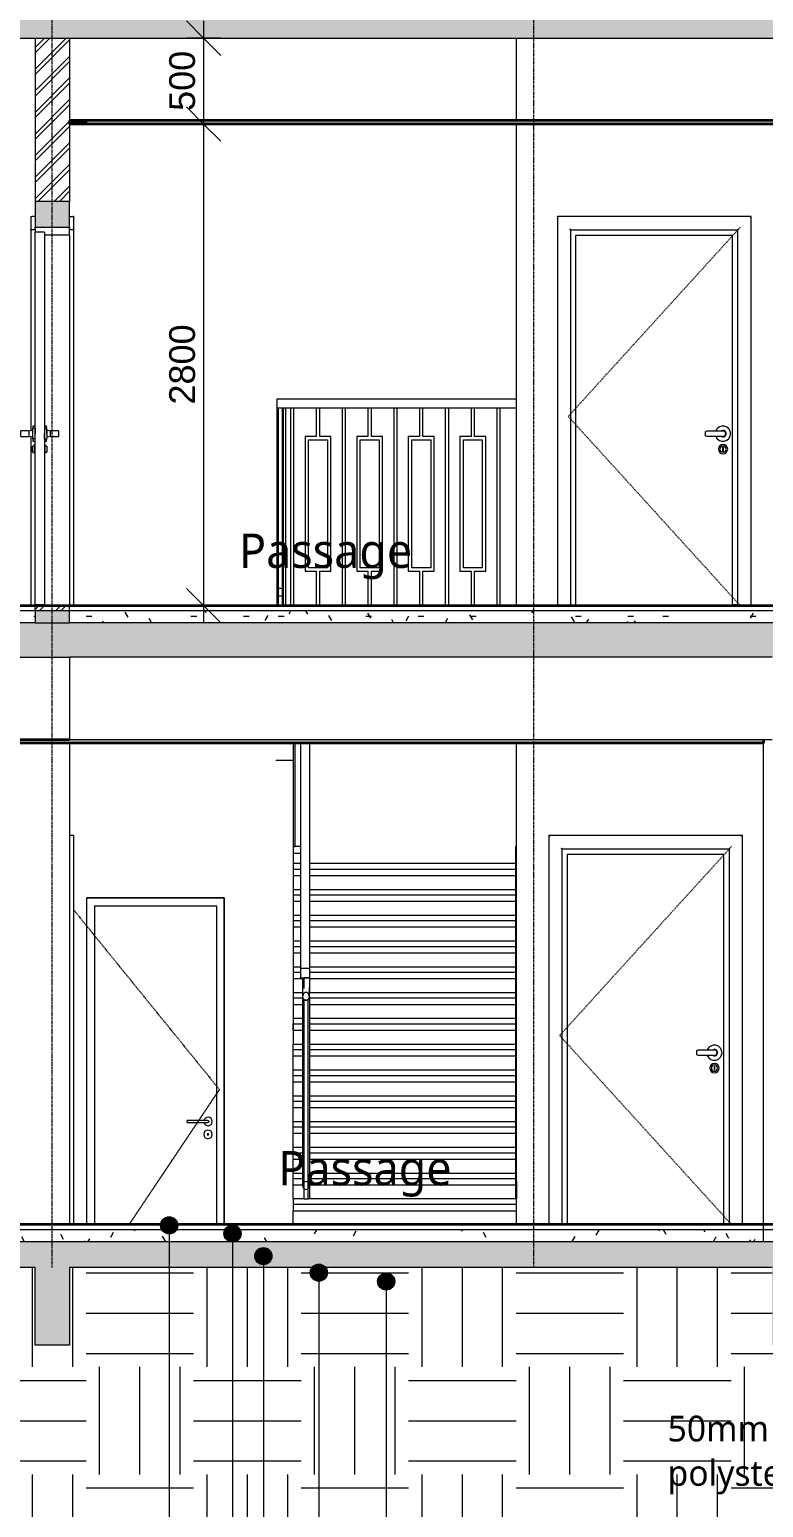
# Model space of a CAD drawing. Header units: millimetres. Extents: x -25665 to 25841, y -6376 to 15610.
# Drawn here: x -2395 to 1872, y -1195 to 7400 of the extents above; entities that cross this region are included whole.
import ezdxf

# ---------------------------------------------------------------- set-up
doc = ezdxf.new("R2010")
doc.units = ezdxf.units.MM
doc.linetypes.add('Dash', pattern=[6, 3, -3])
doc.linetypes.add('Grid Line', pattern=[22.225, 12.7, -3.175, 3.175, -3.175])
for name, color, linetype, lineweight in [('A-ANNO-DIMS', 211, 'Continuous', 9), ('A-ANNO-DIMS-100', 211, 'Continuous', 9), ('A-AREA-IDEN', 2, 'Continuous', 9), ('A-CLNG', 13, 'Continuous', 9), ('A-CLNG-PATT', 13, 'Continuous', 35), ('A-DETL-GENF', 92, 'Continuous', 9), ('A-DETL-THIN', 151, 'Continuous', 9), ('A-DOOR', 31, 'Continuous', 9), ('A-FLOR', 192, 'Continuous', 9), ('A-FLOR-HRAL', 11, 'Continuous', 9), ('A-FLOR-MCUT', 51, 'Continuous', 9), ('A-FLOR-PATT', 8, 'Continuous', 35), ('A-GENM', 13, 'Continuous', 9), ('A-WALL', 113, 'Continuous', 9), ('A-WALL-PATT', 111, 'Continuous', 18), ('G-ANNO-TEXT', 231, 'Continuous', 9), ('S-GRID', 1, 'Continuous', 9), ('S-STRS', 31, 'Continuous', 9)]:
    doc.layers.add(name, color=color, linetype=linetype, lineweight=lineweight)
doc.styles.add('Arial_4', font='arial.ttf', dxfattribs={"height": 150})
doc.styles.add('Lucida Sans Unicode', font='l_10646.ttf', dxfattribs={"height": 200})
doc.styles.add('Lucida Sans Unicode_1', font='l_10646.ttf', dxfattribs={"height": 150})
doc.dimstyles.new('100', dxfattribs={"dimscale": 304.8, "dimtxt": 153.03891, "dimasz": 0.656168, "dimexe": 0.328084, "dimexo": 0.0625, "dimgap": 0.016404, "dimtad": 1, "dimdec": 0, "dimzin": 0, "dimdsep": 46, "dimtxsty": 'Arial_4', "dimblk1": 'OBLIQUE', "dimblk2": 'OBLIQUE', "dimsah": 1, "dimcen": 0.09, "dimdle": 0.328084, "dimazin": 0, "dimtfac": 1, "dimtdec": 4, "dimtix": 1, "dimtmove": 0, "dimatfit": 3, "dimfxl": 0.328084, "dimfxlon": 1, "dimtvp": 1, "dimtolj": 1, "dimtzin": 0, "dimarcsym": 2})
pattern_1 = [(0, (-2066.66, 4700), (406.4, 101.6), [33.528, -271.272, 33.528, -271.272, -1625.6]), (0, (-2066.66, 4700), (406.4, 101.6), [-609.6, 33.528, -576.072, 33.528, -271.272, -711.2]), (0, (-2066.66, 4700), (406.4, 101.6), [-1524, 33.528, -169.672, 33.528, -474.472]), (120, (-1914.26, 4750.8), (-291.1882, 301.1527), [33.528, -271.272, 33.528, -271.272, -1625.6]), (120, (-1914.26, 4750.8), (-291.1882, 301.1527), [-609.6, 33.528, -576.072, 33.528, -271.272, -711.2]), (120, (-1914.26, 4750.8), (-291.1882, 301.1527), [-1524, 33.528, -169.672, 33.528, -474.472]), (240, (-1863.46, 4954), (-115.2118, -402.7527), [33.528, -271.272, 33.528, -271.272, -1625.6]), (240, (-1863.46, 4954), (-115.2118, -402.7527), [-609.6, 33.528, -576.072, 33.528, -271.272, -711.2]), (240, (-1863.46, 4954), (-115.2118, -402.7527), [-1524, 33.528, -169.672, 33.528, -474.472])]

# ---------------------------------------------------------------- blocks, each defined once
blk = doc.blocks.new('BEL-TD2-BED ROOM - TD3-1678524-Section - D')
at = {"layer": 'A-DOOR'}
for p, q in [((624.2, 2713), (624.2, 450)), ((1750.2, 2713), (624.2, 2713)), ((1750.2, 450), (1750.2, 2713)), ((702.2, 450), (702.2, 2635)), ((702.2, 2635), (1672.2, 2635)), ((732.2, 455), (732.2, 2605)), ((732.2, 2605), (1642.2, 2605)), ((1642.2, 455), (1642.2, 2605)), ((1672.2, 2635), (1672.2, 450)), ((1492.1, 1463.7), (1484.9, 1462)), ((1484.9, 1438), (1484.9, 1462)), ((1501.2, 1465.9), (1587.2, 1465.9)), ((1484.9, 1438), (1492.1, 1436.3)), ((1587.2, 1434.1), (1501.2, 1434.1)), ((1586.7, 1348), (1586.7, 1372)), ((1586.7, 1372), (1587.7, 1372)), ((1587.7, 1348), (1586.7, 1348)), ((1587.7, 1372), (1587.7, 1348)), ((702, 455), (732.2, 455)), ((732.2, 455), (1642.2, 455)), ((1672.3, 455), (1642.2, 455))]:
    blk.add_line(p, q, dxfattribs=at)
at = {"layer": 'A-DOOR', "linetype": 'Dash'}
for p, q in [((1687.2, 2650), (687.2, 1550)), ((687.2, 1550), (1687.2, 450))]:
    blk.add_line(p, q, dxfattribs=at)
at = {"layer": 'A-DOOR', "flags": 128}
for points in [[(1501.2, 1465.9), (1498.8, 1465.3), (1496.6, 1464.8), (1494.7, 1464.3), (1493.1, 1464), (1492.1, 1463.7)], [(1492.1, 1436.3), (1493.1, 1436), (1494.7, 1435.7), (1496.6, 1435.2), (1498.8, 1434.7), (1501.2, 1434.1)]]:
    blk.add_lwpolyline(points, dxfattribs=at)
at = {"layer": 'A-DOOR'}
for centre, radius, start, end in [((1587.2, 1450), 44.4, 0, 158.57143), ((1587.2, 1450), 19, 0, 115.6066), ((1587.2, 1450), 15.9, 270, 90), ((1587.2, 1450), 15.9, 0, 60), ((1587.2, 1450), 44.4, 201.42857, 0), ((1587.2, 1360), 27, 0, 180), ((1587.2, 1360), 18, 0, 180), ((1587.2, 1450), 19, 244.3934, 0), ((1587.2, 1450), 15.9, 300, 330), ((1587.2, 1360), 27, 180, 360), ((1587.2, 1360), 18, 180, 360)]:
    blk.add_arc(centre, radius, start, end, dxfattribs=at)
for points, knots in [([(629.2, 2708), (628.7, 2708.4), (628.1, 2709.1), (627.3, 2709.9), (626.8, 2710.4), (626.4, 2710.8), (626, 2711.1), (625.7, 2711.5), (625.4, 2711.8), (625.1, 2712), (624.8, 2712.3), (624.5, 2712.6), (624.3, 2712.9), (624.2, 2713), (624.2, 2713)], [-1, -1, -1, -1, -0.833333, -0.75, -0.666667, -0.625, -0.583333, -0.5, -0.458333, -0.416667, -0.333333, -0.25, -0.166667, 0, 0, 0, 0]), ([(1750.2, 2713), (1750.2, 2713), (1750.1, 2712.9), (1749.8, 2712.6), (1749.5, 2712.3), (1749.2, 2712), (1748.9, 2711.8), (1748.6, 2711.5), (1748.2, 2711.1), (1747.8, 2710.6), (1747.4, 2710.2), (1747, 2709.8), (1746.3, 2709.1), (1745.6, 2708.4), (1745.2, 2708)], [0, 0, 0, 0, 0.166667, 0.25, 0.333333, 0.416667, 0.458333, 0.5, 0.583333, 0.666667, 0.708333, 0.75, 0.833333, 1, 1, 1, 1]), ([(702.2, 2635), (702.2, 2635), (702.1, 2635.1), (701.8, 2635.4), (701.5, 2635.7), (701.2, 2636), (700.9, 2636.2), (700.6, 2636.5), (700.3, 2636.9), (699.9, 2637.2), (699.6, 2637.6), (699.1, 2638.1), (698.3, 2638.9), (697.6, 2639.6), (697.2, 2640)], [-1, -1, -1, -1, -0.833333, -0.75, -0.666667, -0.583333, -0.541667, -0.5, -0.416667, -0.375, -0.333333, -0.25, -0.166667, 0, 0, 0, 0]), ([(1677.2, 2640), (1676.7, 2639.6), (1676.1, 2638.9), (1675.3, 2638.1), (1674.8, 2637.6), (1674.4, 2637.2), (1674, 2636.9), (1673.7, 2636.5), (1673.4, 2636.2), (1673.1, 2636), (1672.8, 2635.7), (1672.5, 2635.4), (1672.3, 2635.1), (1672.2, 2635), (1672.2, 2635)], [0, 0, 0, 0, 0.166667, 0.25, 0.333333, 0.375, 0.416667, 0.5, 0.541667, 0.583333, 0.666667, 0.75, 0.833333, 1, 1, 1, 1])]:
    blk.add_open_spline(points, degree=3, knots=knots, dxfattribs=at)
blk = doc.blocks.new('BEL-TD2-BED ROOM - TD3-V1-Section - D')
at = {"layer": 'A-DOOR'}
for points, knots in [([(-2139.3, 6311.5), (-2139.4, 6311.6), (-2139.5, 6311.8), (-2139.9, 6312), (-2140.3, 6312.3), (-2140.9, 6312.6), (-2141.7, 6312.9), (-2142.4, 6313), (-2142.8, 6313)], [-0.5, -0.5, -0.5, -0.5, -0.4583333, -0.4166667, -0.3333333, -0.25, -0.1666667, 0, 0, 0, 0]), ([(-2137.8, 6308), (-2137.8, 6308.4), (-2137.9, 6309.1), (-2138.2, 6309.9), (-2138.4, 6310.3), (-2138.5, 6310.5)], [-1, -1, -1, -1, -0.8333333, -0.75, -0.6666667, -0.6666667, -0.6666667, -0.6666667])]:
    blk.add_open_spline(points, degree=3, knots=knots, dxfattribs=at)
blk = doc.blocks.new('BEL-TD2-BED ROOM - TD3-1678525-Section - D')
at = {"layer": 'A-DOOR', "lineweight": 18}
for p, q in [((-2387.8, 6308), (-2387.8, 6240)), ((-2362.8, 6313), (-2382.8, 6313)), ((-2162.8, 6313), (-2142.8, 6313)), ((-2137.8, 6240), (-2137.8, 6308)), ((-2362.8, 6235), (-2382.8, 6235)), ((-2362.8, 6235), (-2362.8, 6250)), ((-2362.8, 6250), (-2362.8, 6222)), ((-2362.8, 4055), (-2362.8, 6222)), ((-2308.8, 6222), (-2362.8, 6222)), ((-2308.8, 6222), (-2362.8, 6222)), ((-2308.8, 6222), (-2308.8, 5020.2)), ((-2308.8, 6222), (-2308.8, 6205)), ((-2162.8, 6205), (-2308.8, 6205)), ((-2162.8, 6250), (-2162.8, 6235)), ((-2162.8, 6205), (-2162.8, 6250)), ((-2142.8, 6235), (-2162.8, 6235)), ((-2362.8, 5079.8), (-2375.5, 5079.8)), ((-2362.8, 5079.8), (-2362.8, 5050)), ((-2308.8, 5079.8), (-2296.1, 5079.8)), ((-2308.8, 5079.8), (-2308.8, 5050)), ((-2362.8, 5020.2), (-2375.5, 5020.2)), ((-2362.8, 5020.2), (-2362.8, 5050)), ((-2308.8, 5020.2), (-2308.8, 5050)), ((-2308.8, 5020.2), (-2296.1, 5020.2)), ((-2308.8, 5020.2), (-2308.8, 4055)), ((-2308.8, 4055), (-2362.8, 4055))]:
    blk.add_line(p, q, dxfattribs=at)
at = {"layer": 'A-DOOR'}
for p, q in [((-2387.8, 6240), (-2387.8, 5067.3)), ((-2162.8, 6205), (-2162.8, 4055)), ((-2137.8, 4050), (-2137.8, 6240)), ((-2375.5, 5094.4), (-2378.7, 5069)), ((-2362.8, 5094.4), (-2375.5, 5094.4)), ((-2375.5, 5094.1), (-2375.5, 5079.8)), ((-2296.1, 5094.4), (-2308.8, 5094.4)), ((-2293, 5069), (-2296.1, 5094.4)), ((-2296.1, 5079.8), (-2296.1, 5094.1)), ((-2399.1, 5065.9), (-2445.4, 5065.9)), ((-2445.4, 5034.1), (-2445.4, 5065.9)), ((-2445.4, 5034.1), (-2399.1, 5034.1)), ((-2378.7, 5069), (-2399.1, 5065.1)), ((-2399.1, 5065.9), (-2399.1, 5034.1)), ((-2399.1, 5034.9), (-2378.7, 5030.9)), ((-2387.8, 5032.7), (-2387.8, 4050)), ((-2378.7, 5069), (-2378.7, 5064.4)), ((-2378.7, 5063.5), (-2378.7, 5050)), ((-2378.7, 5050), (-2378.7, 5030.9)), ((-2378.7, 5030.9), (-2375.5, 5005.5)), ((-2375.5, 5020.2), (-2375.5, 5005.9)), ((-2375.5, 5005.5), (-2362.8, 5005.5)), ((-2362.8, 4987), (-2366, 4987)), ((-2366, 4960), (-2366, 4986.1)), ((-2308.8, 5005.5), (-2296.1, 5005.5)), ((-2305.7, 4987), (-2308.8, 4987)), ((-2305.7, 4986.1), (-2305.7, 4960)), ((-2296.1, 5005.5), (-2293, 5030.9)), ((-2296.1, 5005.9), (-2296.1, 5020.2)), ((-2272.5, 5065.1), (-2293, 5069)), ((-2293, 5064.4), (-2293, 5069)), ((-2293, 5050), (-2293, 5063.5)), ((-2293, 5030.9), (-2293, 5050)), ((-2293, 5030.9), (-2272.5, 5034.9)), ((-2226.3, 5065.9), (-2272.5, 5065.9)), ((-2272.5, 5034.1), (-2272.5, 5065.9)), ((-2272.5, 5034.1), (-2226.3, 5034.1)), ((-2226.3, 5065.9), (-2226.3, 5034.1)), ((-2366, 4978), (-2377.4, 4978)), ((-2377.4, 4960), (-2377.4, 4978)), ((-2377.4, 4942), (-2377.4, 4960)), ((-2377.4, 4942), (-2366, 4942)), ((-2366, 4933.9), (-2366, 4960)), ((-2366, 4933), (-2362.8, 4933)), ((-2308.8, 4933), (-2305.7, 4933)), ((-2294.3, 4978), (-2305.7, 4978)), ((-2305.7, 4960), (-2305.7, 4933.9)), ((-2305.7, 4942), (-2294.3, 4942)), ((-2294.3, 4978), (-2294.3, 4960)), ((-2294.3, 4960), (-2294.3, 4942)), ((-2362.8, 4055), (-2362.8, 4050)), ((-2308.8, 4055), (-2162.8, 4055)), ((-2162.8, 4050), (-2162.8, 4055))]:
    blk.add_line(p, q, dxfattribs=at)
at = {"layer": 'A-DOOR', "lineweight": 18}
for centre, start, end in [((-2382.8, 6308), 90, 180), ((-2142.8, 6308), 0, 90), ((-2382.8, 6240), 180, 270), ((-2142.8, 6240), 270, 0)]:
    blk.add_arc(centre, 5, start, end, dxfattribs=at)
at = {"layer": 'A-DOOR'}
for points, knots in [([(-2387.8, 6308), (-2387.8, 6308.4), (-2387.7, 6309.1), (-2387.5, 6309.9), (-2387.2, 6310.4), (-2387, 6310.8), (-2386.7, 6311.1), (-2386.4, 6311.5), (-2386.1, 6311.8), (-2385.8, 6312), (-2385.3, 6312.3), (-2384.7, 6312.6), (-2384.3, 6312.8), (-2384.1, 6312.8)], [-1, -1, -1, -1, -0.8333333, -0.75, -0.6666667, -0.625, -0.5833333, -0.5, -0.4583333, -0.4166667, -0.3333333, -0.25, -0.1666667, -0.1666667, -0.1666667, -0.1666667]), ([(-2142.8, 6313), (-2142.4, 6313), (-2141.7, 6312.9), (-2140.9, 6312.6), (-2140.3, 6312.3), (-2139.9, 6312), (-2139.5, 6311.8), (-2139.4, 6311.6), (-2139.3, 6311.5)], [-1, -1, -1, -1, -0.8333333, -0.75, -0.6666667, -0.5833333, -0.5416667, -0.5, -0.5, -0.5, -0.5]), ([(-2138.5, 6310.5), (-2138.4, 6310.3), (-2138.2, 6309.9), (-2137.9, 6309.1), (-2137.8, 6308.4), (-2137.8, 6308)], [-0.3333333, -0.3333333, -0.3333333, -0.3333333, -0.25, -0.1666667, 0, 0, 0, 0]), ([(-2384.1, 6235.2), (-2384.3, 6235.2), (-2384.7, 6235.4), (-2385.3, 6235.7), (-2385.8, 6236), (-2386.1, 6236.2), (-2386.4, 6236.5), (-2386.7, 6236.9), (-2387, 6237.2), (-2387.2, 6237.6), (-2387.5, 6238.1), (-2387.7, 6238.9), (-2387.8, 6239.6), (-2387.8, 6240)], [-0.8333333, -0.8333333, -0.8333333, -0.8333333, -0.75, -0.6666667, -0.5833333, -0.5416667, -0.5, -0.4166667, -0.375, -0.3333333, -0.25, -0.1666667, 0, 0, 0, 0]), ([(-2138, 6238.7), (-2138.1, 6238.5), (-2138.2, 6238.1), (-2138.4, 6237.6), (-2138.7, 6237.2), (-2138.9, 6236.9), (-2139.2, 6236.5), (-2139.5, 6236.2), (-2139.9, 6236), (-2140.3, 6235.7), (-2140.9, 6235.4), (-2141.7, 6235.1), (-2142.4, 6235), (-2142.8, 6235)], [-0.8333333, -0.8333333, -0.8333333, -0.8333333, -0.75, -0.6666667, -0.625, -0.5833333, -0.5, -0.4583333, -0.4166667, -0.3333333, -0.25, -0.1666667, 0, 0, 0, 0])]:
    blk.add_open_spline(points, degree=3, knots=knots, dxfattribs=at)
at = {"layer": 'A-DOOR', "lineweight": 18}
for points in [[(-2376.6, 5064.9), (-2376.3, 5069.8), (-2376, 5074.8), (-2375.5, 5079.8)], [(-2295.1, 5064.9), (-2295.3, 5069.8), (-2295.7, 5074.8), (-2296.1, 5079.8)], [(-2377, 5050), (-2376.9, 5054.7), (-2376.8, 5059.3), (-2376.6, 5064)], [(-2375.5, 5020.2), (-2376, 5025.2), (-2376.7, 5035.1), (-2376.9, 5045), (-2377, 5050)], [(-2294.7, 5050), (-2294.7, 5045), (-2295, 5035.1), (-2295.7, 5025.2), (-2296.1, 5020.2)], [(-2294.7, 5050), (-2294.7, 5054.7), (-2294.8, 5059.3), (-2295.1, 5064)]]:
    blk.add_open_spline(points, degree=3, dxfattribs=at)
blk = doc.blocks.new('Single_Flush_Door_-_Modern_12229 - TD4-882576-Section - D')
at = {"layer": 'A-DOOR'}
for p, q in [((1587.2, 455), (1587.2, 450)), ((1632.2, 450), (1632.2, 455))]:
    blk.add_line(p, q, dxfattribs=at)
blk = doc.blocks.new('BEL-TD2-BED ROOM - TD3-V2-Section - D')
at = {"layer": 'A-DOOR'}
for p, q in [((-2142.8, 2713), (-2162.8, 2713)), ((-2137.8, 450), (-2137.8, 2708))]:
    blk.add_line(p, q, dxfattribs=at)
blk.add_open_spline([(-2137.8, 2708), (-2137.8, 2708.4), (-2137.9, 2709.1), (-2138.2, 2709.9), (-2138.4, 2710.4), (-2138.7, 2710.8), (-2138.9, 2711.1), (-2139.2, 2711.5), (-2139.5, 2711.8), (-2139.9, 2712), (-2140.3, 2712.3), (-2140.9, 2712.6), (-2141.7, 2712.9), (-2142.4, 2713), (-2142.8, 2713)], degree=3, knots=[-1, -1, -1, -1, -0.833333, -0.75, -0.666667, -0.625, -0.583333, -0.5, -0.458333, -0.416667, -0.333333, -0.25, -0.166667, 0, 0, 0, 0], dxfattribs=at)
blk = doc.blocks.new('Railing - baluster-bel-40-634192-Section - D')
at = {"layer": 'A-FLOR-HRAL'}
for p, q in [((-957.8, 5161.5), (-957.8, 4127.6)), ((-957.8, 5161.5), (-950.4, 5161.5)), ((-925.2, 5161.5), (-917.8, 5161.5)), ((-917.8, 4127.6), (-917.8, 5161.5)), ((-957.8, 4093.9), (-957.8, 4050)), ((-917.8, 4050), (-917.8, 4093.9))]:
    blk.add_line(p, q, dxfattribs=at)
blk = doc.blocks.new('Railing - 25mm 2-634190-Section - D')
at = {"layer": 'A-FLOR-HRAL'}
for p, q in [((-850.3, 2650), (-850.3, 3250)), ((-862.8, 2650), (-850.3, 2650))]:
    blk.add_line(p, q, dxfattribs=at)
blk = doc.blocks.new('Railing - baluster-bel-40-634184-Section - D')
at = {"layer": 'A-FLOR-HRAL'}
blk.add_line((-807.8, 1777.6), (-807.8, 911.4), dxfattribs=at)
blk = doc.blocks.new('Railing - 25mm 2-634178-Section - D')
at = {"layer": 'A-FLOR-HRAL'}
for p, q in [((-950.3, 5199), (-950.3, 4050)), ((-925.3, 4050), (-925.3, 5199))]:
    blk.add_line(p, q, dxfattribs=at)
blk = doc.blocks.new('Railing - 25mm 2-634176-Section - D')
at = {"layer": 'A-FLOR-HRAL'}
for p, q in [((-800.3, 1761.5), (-800.3, 600)), ((-775.3, 600), (-775.3, 1761.5)), ((-800.3, 600), (-775.3, 600))]:
    blk.add_line(p, q, dxfattribs=at)
at = {"layer": 'A-FLOR-HRAL', "flags": 128}
for points in [[(-788.9, 1755.3), (-790.6, 1755.4), (-795.6, 1756.6), (-799.1, 1758.8)], [(-776.6, 1758.8), (-780, 1756.6), (-785, 1755.4), (-786.8, 1755.3)]]:
    blk.add_lwpolyline(points, dxfattribs=at)
blk = doc.blocks.new('Railing - Railing-453199-Section - D')
at = {"layer": 'A-FLOR-HRAL'}
for p, q in [((-957.8, 4127.6), (-957.8, 4058.7)), ((-917.8, 4058.7), (-917.8, 4127.6)), ((-817.8, 2650), (-862.8, 2650)), ((-862.8, 2610), (-817.8, 2610)), ((-807.8, 946.6), (-807.8, 677.6)), ((-767.8, 677.6), (-767.8, 729.7))]:
    blk.add_line(p, q, dxfattribs=at)
at = {"layer": 'A-FLOR-HRAL', "flags": 128}
for points in [[(-917.8, 4127.6), (-918.5, 4133.4), (-920.5, 4138.8), (-923.7, 4143.5), (-927.8, 4147), (-932.7, 4149.2), (-937.8, 4150), (-943, 4149.2), (-947.8, 4147), (-952, 4143.5), (-955.2, 4138.8), (-957.1, 4133.4), (-957.8, 4127.6)], [(-957.8, 4127.6), (-957.1, 4121.9), (-955.2, 4116.5), (-952, 4111.8), (-947.8, 4108.3), (-943, 4106), (-937.8, 4105.3), (-932.7, 4106), (-927.8, 4108.3), (-923.7, 4111.8), (-920.5, 4116.5), (-918.5, 4121.9), (-917.8, 4127.6)], [(-767.8, 677.6), (-768.5, 683.4), (-770.5, 688.8), (-773.7, 693.5), (-777.8, 697), (-782.7, 699.2), (-787.8, 700), (-793, 699.2), (-797.8, 697), (-802, 693.5), (-805.2, 688.8), (-807.1, 683.4), (-807.8, 677.6)], [(-807.8, 677.6), (-807.1, 671.9), (-805.2, 666.5), (-802, 661.8), (-797.8, 658.3), (-793, 656), (-787.8, 655.3), (-782.7, 656), (-777.8, 658.3), (-773.7, 661.8), (-770.5, 666.5), (-768.5, 671.9), (-767.8, 677.6)]]:
    blk.add_lwpolyline(points, dxfattribs=at)
for name in ['Railing - baluster-bel-40-634192-Section - D', 'Railing - 25mm 2-634178-Section - D', 'Railing - 25mm 2-634190-Section - D', 'Railing - baluster-bel-40-634184-Section - D', 'Railing - 25mm 2-634176-Section - D']:
    blk.add_blockref(name, (0, 0))
blk = doc.blocks.new('Top Rail Type - Top Rail_Internal_-453205-Section - D')
at = {"layer": 'A-FLOR-HRAL'}
for p, q in [((-957.8, 5200), (-957.8, 5158.7)), ((-917.8, 5158.7), (-917.8, 5200)), ((-807.8, 1885.7), (-807.8, 1777.6)), ((-767.8, 1777.6), (-767.8, 1829.7))]:
    blk.add_line(p, q, dxfattribs=at)
at = {"layer": 'A-FLOR-HRAL', "flags": 128}
for points in [[(-767.8, 1777.6), (-768.5, 1783.4), (-770.5, 1788.8), (-773.7, 1793.5), (-777.8, 1797), (-782.7, 1799.2), (-787.8, 1800), (-793, 1799.2), (-797.8, 1797), (-802, 1793.5), (-805.2, 1788.8), (-807.1, 1783.4), (-807.8, 1777.6)], [(-807.8, 1777.6), (-807.1, 1771.9), (-805.2, 1766.5), (-802, 1761.8), (-797.8, 1758.3), (-793, 1756), (-787.8, 1755.3), (-782.7, 1756), (-777.8, 1758.3), (-773.7, 1761.8), (-770.5, 1766.5), (-768.5, 1771.9), (-767.8, 1777.6)]]:
    blk.add_lwpolyline(points, dxfattribs=at)
blk = doc.blocks.new('Single_Flush_Door_-_Modern_12229 - TD6-882577-Section - D')
at = {"layer": 'A-DOOR'}
for p, q in [((-1262.8, 2350), (-2062.8, 2350)), ((-2062.8, 450), (-2062.8, 2350)), ((-1262.8, 450), (-1262.8, 2350)), ((-2017.8, 2305), (-2017.8, 450)), ((-2017.8, 2305), (-1307.8, 2305)), ((-1307.8, 2305), (-1307.8, 450)), ((-1357.8, 1055), (-1477.8, 1055)), ((-1477.8, 1050), (-1477.8, 1055)), ((-1477.8, 1045), (-1477.8, 1050)), ((-1477.8, 1045), (-1357.8, 1045))]:
    blk.add_line(p, q, dxfattribs=at)
at = {"layer": 'A-DOOR', "linetype": 'Dash'}
for p, q in [((-1291.1, 1235.7), (-2138, 2279.9)), ((-1302.7, 1250), (-2138, 2279.9)), ((-1817, 450), (-1291.1, 1235.7)), ((-1293.6, 1232), (-1817, 450))]:
    blk.add_line(p, q, dxfattribs=at)
at = {"layer": 'A-DOOR'}
for centre, radius, start, end in [((-1357.8, 1050), 25, 360, 169.04893), ((-1357.8, 1050), 25, 190.95107, 360), ((-1357.8, 975), 25, 360, 180), ((-1357.8, 975), 25, 180, 360), ((-1357.8, 975), 5, 360, 180), ((-1357.8, 975), 5, 180, 360)]:
    blk.add_arc(centre, radius, start, end, dxfattribs=at)
for points, knots in [([(-1357.8, 1055), (-1357.7, 1055), (-1357.5, 1055), (-1357.2, 1055), (-1356.9, 1054.9), (-1356.5, 1054.8), (-1356.2, 1054.7), (-1355.9, 1054.6), (-1355.6, 1054.5), (-1355.3, 1054.3), (-1355.1, 1054.2), (-1354.7, 1053.9), (-1354.4, 1053.6), (-1354.1, 1053.3), (-1353.8, 1053), (-1353.5, 1052.5), (-1353.2, 1051.9), (-1352.9, 1051.1), (-1352.8, 1050.4), (-1352.8, 1050)], [0.5, 0.5, 0.5, 0.5, 0.5208333, 0.5416667, 0.5625, 0.5833333, 0.6041667, 0.625, 0.6458333, 0.6666667, 0.6875, 0.7083333, 0.75, 0.7708333, 0.7916667, 0.8333333, 0.875, 0.9166667, 1, 1, 1, 1]), ([(-1352.8, 1050), (-1352.8, 1049.6), (-1352.9, 1048.9), (-1353.2, 1048.1), (-1353.5, 1047.5), (-1353.8, 1047), (-1354.1, 1046.7), (-1354.4, 1046.4), (-1354.8, 1046), (-1355.2, 1045.7), (-1355.6, 1045.5), (-1355.9, 1045.4), (-1356.2, 1045.3), (-1356.5, 1045.2), (-1356.9, 1045.1), (-1357.2, 1045), (-1357.5, 1045), (-1357.7, 1045), (-1357.8, 1045)], [0, 0, 0, 0, 0.0833333, 0.125, 0.1666667, 0.2083333, 0.2291667, 0.25, 0.2916667, 0.3333333, 0.3541667, 0.375, 0.3958333, 0.4166667, 0.4375, 0.4583333, 0.4791667, 0.5, 0.5, 0.5, 0.5])]:
    blk.add_open_spline(points, degree=3, knots=knots, dxfattribs=at)
blk = doc.blocks.new('SKIRTING-2 - SKIRTING-2-1130928-Section - D')
at = {"layer": 'A-GENM'}
for p, q in [((432.2, 2500), (432.2, 2650)), ((437.2, 2650), (432.2, 2650)), ((432.2, 2350), (432.2, 2500)), ((437.2, 2500), (432.2, 2500)), ((432.2, 2200), (432.2, 2350)), ((437.2, 2350), (432.2, 2350)), ((432.2, 2050), (432.2, 2200)), ((437.2, 2200), (432.2, 2200)), ((432.2, 1900), (432.2, 2050)), ((437.2, 2050), (432.2, 2050)), ((432.2, 1750), (432.2, 1900)), ((437.2, 1900), (432.2, 1900)), ((432.2, 1600), (432.2, 1750)), ((437.2, 1750), (432.2, 1750)), ((432.2, 1450), (432.2, 1600)), ((437.2, 1600), (432.2, 1600)), ((432.2, 1300), (432.2, 1450)), ((437.2, 1450), (432.2, 1450)), ((432.2, 1150), (432.2, 1300)), ((437.2, 1300), (432.2, 1300)), ((432.2, 1000), (432.2, 1150)), ((437.2, 1150), (432.2, 1150)), ((432.2, 850), (432.2, 1000)), ((437.2, 1000), (432.2, 1000)), ((432.2, 700), (432.2, 850)), ((437.2, 850), (432.2, 850)), ((432.2, 600), (432.2, 700)), ((437.2, 700), (432.2, 700)), ((437.2, 700), (437.2, 600)), ((437.2, 600), (432.2, 600))]:
    blk.add_line(p, q, dxfattribs=at)
blk = doc.blocks.new('handrail - handrail-1661725-Section - D')
at = {"layer": 'A-GENM'}
blk.add_line((-907.8, 5200), (-907.8, 4050), dxfattribs=at)
blk = doc.blocks.new('handrail1 - handrail-1664200-Section - D')
at = {"layer": 'A-GENM'}
for p, q in [((-817.8, 1941.6), (-817.8, 3250)), ((-767.8, 3250), (-767.8, 1941.6)), ((-817.8, 1885.7), (-817.8, 1941.6)), ((-817.8, 1941.6), (-767.8, 1941.6)), ((-767.8, 1941.6), (-767.8, 1885.7)), ((-817.8, 1885.7), (-767.8, 1885.7)), ((-797.8, 1823.9), (-797.8, 1885.7)), ((-767.8, 1885.7), (-797.8, 1885.7)), ((-767.8, 1885.7), (-767.8, 1804.5)), ((-767.8, 1777.6), (-767.8, 704.5)), ((-767.8, 677.6), (-767.8, 600))]:
    blk.add_line(p, q, dxfattribs=at)
blk = doc.blocks.new('handrail2 - handrail-1719077-Section - D')
at = {"layer": 'A-GENM'}
for p, q in [((437.2, 5250), (-957.8, 5250)), ((-957.8, 5250), (-957.8, 5200)), ((-957.8, 5200), (437.2, 5200)), ((-877.8, 5200), (-877.8, 4050)), ((-857.8, 4050), (-857.8, 5200)), ((-727.8, 5200), (-727.8, 5033.2)), ((-707.8, 5033.2), (-707.8, 5200)), ((-577.8, 5200), (-577.8, 4050)), ((-557.8, 4050), (-557.8, 5200)), ((-427.8, 5200), (-427.8, 5033.2)), ((-407.8, 5033.2), (-407.8, 5200)), ((-277.8, 5200), (-277.8, 4050)), ((-257.8, 4050), (-257.8, 5200)), ((-127.8, 5200), (-127.8, 5033.2)), ((-107.8, 5033.2), (-107.8, 5200)), ((22.2, 5200), (22.2, 4050)), ((42.2, 4050), (42.2, 5200)), ((172.2, 5200), (172.2, 5033.2)), ((192.2, 5033.2), (192.2, 5200)), ((322.2, 5200), (322.2, 4050)), ((342.2, 4050), (342.2, 5200)), ((-727.8, 5033.2), (-792.8, 5033.2)), ((-792.8, 5033.2), (-792.8, 4250)), ((-772.8, 4270), (-772.8, 5013.2)), ((-772.8, 5013.2), (-662.8, 5013.2)), ((-642.8, 5033.2), (-707.8, 5033.2)), ((-662.8, 5013.2), (-662.8, 4270)), ((-642.8, 4250), (-642.8, 5033.2)), ((-427.8, 5033.2), (-492.8, 5033.2)), ((-492.8, 5033.2), (-492.8, 4250)), ((-472.8, 4270), (-472.8, 5013.2)), ((-472.8, 5013.2), (-362.8, 5013.2)), ((-342.8, 5033.2), (-407.8, 5033.2)), ((-362.8, 5013.2), (-362.8, 4270)), ((-342.8, 4250), (-342.8, 5033.2)), ((-127.8, 5033.2), (-192.8, 5033.2)), ((-192.8, 5033.2), (-192.8, 4250)), ((-172.8, 4270), (-172.8, 5013.2)), ((-172.8, 5013.2), (-62.8, 5013.2)), ((-42.8, 5033.2), (-107.8, 5033.2)), ((-62.8, 5013.2), (-62.8, 4270)), ((-42.8, 4250), (-42.8, 5033.2)), ((172.2, 5033.2), (107.2, 5033.2)), ((107.2, 5033.2), (107.2, 4250)), ((127.2, 4270), (127.2, 5013.2)), ((127.2, 5013.2), (237.2, 5013.2)), ((257.2, 5033.2), (192.2, 5033.2)), ((237.2, 5013.2), (237.2, 4270)), ((257.2, 4250), (257.2, 5033.2)), ((-792.8, 4250), (-727.8, 4250)), ((-662.8, 4270), (-772.8, 4270)), ((-727.8, 4250), (-727.8, 4050)), ((-707.8, 4050), (-707.8, 4250)), ((-707.8, 4250), (-642.8, 4250)), ((-492.8, 4250), (-427.8, 4250)), ((-362.8, 4270), (-472.8, 4270)), ((-427.8, 4250), (-427.8, 4050)), ((-407.8, 4050), (-407.8, 4250)), ((-407.8, 4250), (-342.8, 4250)), ((-192.8, 4250), (-127.8, 4250)), ((-62.8, 4270), (-172.8, 4270)), ((-127.8, 4250), (-127.8, 4050)), ((-107.8, 4050), (-107.8, 4250)), ((-107.8, 4250), (-42.8, 4250)), ((107.2, 4250), (172.2, 4250)), ((237.2, 4270), (127.2, 4270)), ((172.2, 4250), (172.2, 4050)), ((192.2, 4050), (192.2, 4250)), ((192.2, 4250), (257.2, 4250))]:
    blk.add_line(p, q, dxfattribs=at)
blk = doc.blocks.new('DIMBLOCK11-Section - D')
at = {"layer": 'A-ANNO-DIMS-100', "transparency": 16777216}
for p, q in [((-1383.6, 7350), (-1483.6, 7450)), ((-1383.6, 7450), (-1383.6, 6850)), ((-1283.6, 7350), (-1483.6, 7350)), ((-1383.6, 7350), (-1283.6, 7250)), ((-1383.6, 7350), (-1283.6, 7350)), ((-1383.6, 6850), (-1483.6, 6950)), ((-1283.6, 6850), (-1483.6, 6850)), ((-1383.6, 6850), (-1283.6, 6750)), ((-1383.6, 6850), (-1283.6, 6850))]:
    blk.add_line(p, q, dxfattribs=at)
at = {"layer": 'A-ANNO-DIMS-100', "color": 0, "transparency": 16777216, "insert": (-1583.3, 6926.9), "char_height": 150, "width": 415.324, "attachment_point": 1, "rotation": 90, "line_spacing_factor": 0.941778, "style": 'Arial_4'}
blk.add_mtext('500', dxfattribs=at)
blk = doc.blocks.new('_Oblique')
at = {"color": 0, "linetype": 'ByBlock', "lineweight": -2}
blk.add_line((-0.5, -0.5), (0.5, 0.5), dxfattribs=at)
blk = doc.blocks.new('DIMBLOCK12-Section - D')
at = {"layer": 'A-ANNO-DIMS-100', "transparency": 16777216}
for p, q in [((-1383.6, 6850), (-1483.6, 6950)), ((-1283.6, 6850), (-1483.6, 6850)), ((-1383.6, 6850), (-1383.6, 3950)), ((-1383.6, 6850), (-1283.6, 6750)), ((-1383.6, 6850), (-1283.6, 6850)), ((-1383.6, 4050), (-1483.6, 4150)), ((-1283.6, 4050), (-1483.6, 4050)), ((-1383.6, 4050), (-1283.6, 3950)), ((-1383.6, 4050), (-1283.6, 4050))]:
    blk.add_line(p, q, dxfattribs=at)
at = {"layer": 'A-ANNO-DIMS-100', "color": 0, "transparency": 16777216, "insert": (-1583.3, 5219.3), "char_height": 150, "width": 553.765, "attachment_point": 1, "rotation": 90, "line_spacing_factor": 0.941778, "style": 'Arial_4'}
blk.add_mtext('2800', dxfattribs=at)

msp = doc.modelspace()

# ---------------------------------------------------------------- hatches: boundary and pattern name
at = {"layer": 'A-CLNG-PATT'}
for points in [[(-2162.8, 6850), (-2060.1, 6850), (-2060.1, 6870), (-2162.8, 6870)], [(-143.5, 6850), (2522.2, 6850), (2522.2, 6870), (-2060.1, 6870), (-2060.1, 6850), (-1159, 6850)], [(-841.7, 3250), (1872.2, 3250), (1872.2, 3270), (-2060.1, 3270), (-2060.1, 3250), (-905.2, 3250)]]:
    msp.add_hatch(color=256, dxfattribs=at).paths.add_polyline_path(points)
h = msp.add_hatch(color=256, dxfattribs=at)
h.paths.add_polyline_path([(-2060.1, 3250), (-2060.1, 3270), (-2977.8, 3270), (-2977.8, 3250), (-2174.5, 3250)])
h.paths.add_polyline_path([(-6577.8, 3250), (-5877.8, 3250), (-5877.8, 3270), (-6577.8, 3270)])
at = {"layer": 'A-DETL-GENF'}
h = msp.add_hatch(color=253, dxfattribs=at)
h.paths.add_polyline_path([(4933.9, 7050), (5022.2, 7050), (5022.2, 8750), (4822.2, 8750), (4822.2, 7550), (-6827.8, 7550), (-6827.8, 7690), (-7027.8, 7690), (-7027.8, 7550), (-8428.1, 7550), (-8428.1, 7850), (-8678.1, 7850), (-8678.1, 7050), (-8428.1, 7050), (-8428.1, 7350), (4772.2, 7350), (4772.2, 7050)])
h.paths.add_polyline_path([(-7027.8, 7950), (-6827.8, 7950), (-6827.8, 8750), (-7027.8, 8750)])
h = msp.add_hatch(color=9, dxfattribs=at)
h.paths.add_polyline_path([(-2162.8, 3950), (-2162.8, 4020), (-2362.8, 4020), (-2362.8, 3950), (-2174.5, 3950)])
h.paths.add_polyline_path([(-2362.8, 6250), (-2162.8, 6250), (-2162.8, 6400), (-2362.8, 6400), (-2362.8, 6259.3)])
for points in [[(5022.2, 3250), (5022.2, 3950), (-8428.1, 3950), (-8428.1, 4150), (-8678.1, 4150), (-8678.1, 3450), (-8428.1, 3450), (-8428.1, 3750), (4772.2, 3750), (4772.2, 3250), (4933.9, 3250)], [(1922.2, -250), (2122.2, -250), (2122.2, 200), (4772.2, 200), (4772.2, -250), (5022.2, -250), (5022.2, 350), (-8763.1, 350), (-8763.1, 230), (-9063.1, 230), (-9063.1, 80), (-9363.1, 80), (-9363.1, -230), (-9113.1, -230), (-9113.1, -84.8), (-8543.6, 200), (-7027.8, 200), (-7027.8, -250), (-6777.8, -250), (-6777.8, 200), (-2362.8, 200), (-2362.8, -250), (-2162.8, -250), (-2162.8, 200), (1922.2, 200), (1922.2, -218.3)]]:
    msp.add_hatch(color=253, dxfattribs=at).paths.add_polyline_path(points)
h = msp.add_hatch(dxfattribs=at)
h.set_pattern_fill('FP_19', color=253, style=0, pattern_type=2)
h.set_pattern_definition([(0, (-2066.66, 4700), (625, 625), [625, -625]), (0, (-2066.66, 4934.4), (625, 625), [625, -625]), (0, (-2066.66, 5168.75), (625, 625), [625, -625]), (90, (-1988.54, 5246.9), (-625, 625), [625, -625]), (90, (-1754.16, 5246.9), (-625, 625), [625, -625]), (90, (-1519.8, 5246.9), (-625, 625), [625, -625])])
h.paths.add_polyline_path([(12923.1, -1964.5), (14073.4, -1964.5), (14073.4, 71.5), (13122.2, 71.5), (13122.2, -123.2), (13047.2, -123.2), (13047.2, -171.8), (13018.1, -123.2), (12922.2, -123.2), (12922.2, 300), (10032.2, 300), (9782.2, 50), (9622.2, 50), (9622.2, 120), (5022.2, 120), (5022.2, -250), (4772.2, -250), (4772.2, 150), (3772.2, 150), (3772.2, 200), (2122.2, 200), (2122.2, -250), (1922.2, -250), (1922.2, 200), (-2162.8, 200), (-2162.8, -250), (-2362.8, -250), (-2362.8, 200), (-6777.8, 200), (-6777.8, -250), (-7027.8, -250), (-7027.8, 148.2), (-8647.1, 148.2), (-9113.1, -84.8), (-9113.1, -230), (-17877.8, -230), (-17877.8, -547.3), (-17952.8, -547.3), (-17952.8, -595.8), (-18017.8, -487.3), (-18017.8, -547.3), (-18077.8, -547.3), (-18077.8, -230), (-18422.4, -230), (-18422.4, -1964.5), (12899, -1964.5)])
at = {"layer": 'A-FLOR-PATT', "lineweight": 9}
h = msp.add_hatch(dxfattribs=at)
h.set_pattern_fill('FP_3', color=256, style=0, pattern_type=2)
h.set_pattern_definition(pattern_1)
h.paths.add_polyline_path([(-3190, 3950), (-2362.8, 3950), (-2362.8, 4020), (-8428.1, 4020), (-8428.1, 3950), (-4205.5, 3950)])
h.paths.add_polyline_path([(-2060.1, 3950), (-2060.1, 4020), (-2162.8, 4020), (-2162.8, 3950)])
h = msp.add_hatch(dxfattribs=at)
h.set_pattern_fill('FP_3', color=256, style=0, pattern_type=2)
h.set_pattern_definition(pattern_1)
h.paths.add_polyline_path([(-2060.1, 3950), (4772.2, 3950), (4772.2, 4020), (-2060.1, 4020), (-2060.1, 3964.3)])
h = msp.add_hatch(dxfattribs=at)
h.set_pattern_fill('FP_3', color=256, style=0, pattern_type=2)
h.set_pattern_definition(pattern_1)
h.paths.add_polyline_path([(-3190, 350), (-2060.1, 350), (-2060.1, 420), (-6777.8, 420), (-6777.8, 350), (-3697.8, 350)])
h = msp.add_hatch(dxfattribs=at)
h.set_pattern_fill('FP_3', color=256, style=0, pattern_type=2)
h.set_pattern_definition(pattern_1)
h.paths.add_polyline_path([(4772.2, 350), (4772.2, 420), (-2060.1, 420), (-2060.1, 350), (3918.4, 350)])
at = {"layer": 'A-WALL-PATT', "lineweight": 9}
h = msp.add_hatch(dxfattribs=at)
h.set_pattern_fill('FP_4', color=256, style=0, pattern_type=2)
h.set_pattern_definition([(45, (-2066.66, 4700), (-62.8618, 62.8618), []), (45, (-2066.66, 4795.25), (-62.8618, 62.8618), [])])
h.paths.add_polyline_path([(-2301.5, 4020), (-2162.8, 4020), (-2162.8, 4050), (-2362.8, 4050), (-2362.8, 4020)])
h.paths.add_polyline_path([(-2162.8, 6400), (-2162.8, 7350), (-2362.8, 7350), (-2362.8, 6400), (-2174.5, 6400)])
at = {"layer": 'G-ANNO-TEXT'}
h = msp.add_hatch(color=7, dxfattribs=at)
edge = h.paths.add_edge_path()
edge.add_arc((-1583.1, 445.6), 50, 0, 360)
h = msp.add_hatch(color=7, dxfattribs=at)
edge = h.paths.add_edge_path()
edge.add_arc((-1214.8, 398.1), 50, 0, 360)
h = msp.add_hatch(color=7, dxfattribs=at)
edge = h.paths.add_edge_path()
edge.add_arc((-1035.5, 267.1), 50, 0, 360)
h = msp.add_hatch(color=7, dxfattribs=at)
edge = h.paths.add_edge_path()
edge.add_arc((-713.5, 171), 50, 0, 360)
h = msp.add_hatch(color=7, dxfattribs=at)
edge = h.paths.add_edge_path()
edge.add_arc((-321.4, 119.3), 50, 0, 360)

# ---------------------------------------------------------------- linework, layer by layer
at = {"layer": 'A-CLNG', "lineweight": 35}
for p, q in [((2522.2, 6871), (-2162.8, 6871)), ((-2162.8, 6871), (-2162.8, 6850)), ((2522.2, 6850), (-2162.8, 6850)), ((-2977.8, 3271), (-2162.8, 3271)), ((1872.2, 3271), (1872.2, 3250)), ((1872.2, 3250), (-2977.8, 3250))]:
    msp.add_line(p, q, dxfattribs=at)
at = {"layer": 'A-CLNG'}
for p, q in [((2522.2, 6870), (-2162.8, 6870)), ((1872.2, 3270), (-2957.8, 3270))]:
    msp.add_line(p, q, dxfattribs=at)
at = {"layer": 'A-DETL-THIN'}
for p, q in [((-8428.1, 7350), (4772.2, 7350)), ((-2162.8, 6400), (-2362.8, 6400)), ((-2362.8, 6400), (-2362.8, 6250)), ((-2162.8, 6250), (-2162.8, 6400)), ((-2362.8, 6250), (-2162.8, 6250)), ((-2162.8, 4020), (-2362.8, 4020)), ((-2362.8, 4020), (-2362.8, 3950)), ((-2162.8, 3950), (-2162.8, 4020)), ((-2362.8, 3950), (-8428.1, 3950)), ((-2362.8, 3950), (-2162.8, 3950)), ((5022.2, 3950), (-2162.8, 3950)), ((-6777.8, 3750), (-2162.8, 3750)), ((1922.2, 3750), (-2162.8, 3750)), ((-2162.8, 3750), (-2162.8, 3271)), ((-2162.8, 3271), (1922.2, 3271)), ((5022.2, 350), (-6777.8, 350)), ((-2362.8, 200), (-6777.8, 200)), ((-2362.8, -250), (-2362.8, 200)), ((1922.2, 200), (-2162.8, 200)), ((-2162.8, 200), (-2162.8, -250)), ((-2162.8, -250), (-2362.8, -250))]:
    msp.add_line(p, q, dxfattribs=at)
at = {"layer": 'A-FLOR', "lineweight": 35}
for p, q in [((-8428.1, 4050), (2022.2, 4050)), ((4772.2, 450), (-6777.8, 450))]:
    msp.add_line(p, q, dxfattribs=at)
at = {"layer": 'A-FLOR-MCUT'}
for p, q in [((-2362.8, 4020), (-8428.1, 4020)), ((4772.2, 4020), (-2162.8, 4020)), ((4772.2, 420), (-6777.8, 420))]:
    msp.add_line(p, q, dxfattribs=at)
at = {"layer": 'A-WALL', "lineweight": 18}
for p, q in [((-2362.8, 7350), (-2362.8, 6400)), ((-2162.8, 7350), (-2162.8, 6400)), ((-2362.8, 4020), (-2362.8, 4050)), ((-2162.8, 4020), (-2162.8, 4050)), ((1872.2, 350), (1872.2, 3250))]:
    msp.add_line(p, q, dxfattribs=at)
at = {"layer": 'A-WALL'}
for p, q in [((437.2, 6871), (437.2, 7350)), ((437.2, 4050), (437.2, 6850)), ((-2262.8, 4050), (-2262.8, 4055)), ((1587.2, 4050), (1587.2, 4055)), ((-2162.8, 3250), (-2162.8, 450)), ((437.2, 450), (437.2, 3250)), ((-962.8, 3151.8), (-862.8, 3151.8)), ((-862.8, 3151.8), (-862.8, 1500)), ((-2062.8, 450), (-2062.8, 2350)), ((-2062.8, 2350), (-1262.8, 2350)), ((-1262.8, 2350), (-1262.8, 450)), ((1587.2, 450), (1587.2, 455))]:
    msp.add_line(p, q, dxfattribs=at)
at = {"layer": 'G-ANNO-TEXT', "color": 7}
for p, q in [((-1583.1, 445.6), (-1583.1, -2013.8)), ((-1214.8, 398.1), (-1214.8, -2948.7)), ((-1035.5, 267.1), (-1035.5, -3687)), ((-713.5, 171), (-713.5, -4467)), ((-321.4, 119.3), (-321.4, -5605))]:
    msp.add_line(p, q, dxfattribs=at)
for centre in [(-1583.1, 445.6), (-1214.8, 398.1), (-1035.5, 267.1), (-713.5, 171), (-321.4, 119.3)]:
    msp.add_circle(centre, 50, dxfattribs=at)
at = {"layer": 'S-GRID', "linetype": 'Grid Line'}
for p, q in [((-2262.8, 200), (-2262.8, 14809.9)), ((537.2, 200), (537.2, 14809.9))]:
    msp.add_line(p, q, dxfattribs=at)
at = {"layer": 'S-STRS'}
for p, q in [((-862.8, 3250), (-862.8, 3184.3)), ((-862.8, 3184.3), (-862.8, 3151.8)), ((-817.8, 2550), (-862.8, 2550)), ((-862.8, 2518.2), (-817.8, 2518.2)), ((432.2, 2550), (-767.8, 2550)), ((-767.8, 2518.2), (432.2, 2518.2)), ((-817.8, 2479.2), (-862.8, 2479.2)), ((432.2, 2479.2), (-767.8, 2479.2)), ((-862.8, 2400), (-817.8, 2400)), ((-862.8, 2368.2), (-817.8, 2368.2)), ((-817.8, 2329.2), (-862.8, 2329.2)), ((-767.8, 2400), (432.2, 2400)), ((-767.8, 2368.2), (432.2, 2368.2)), ((432.2, 2329.2), (-767.8, 2329.2)), ((-862.8, 2250), (-817.8, 2250)), ((-767.8, 2250), (432.2, 2250)), ((-862.8, 2218.2), (-817.8, 2218.2)), ((-817.8, 2179.2), (-862.8, 2179.2)), ((-767.8, 2218.2), (432.2, 2218.2)), ((432.2, 2179.2), (-767.8, 2179.2)), ((-862.8, 2100), (-817.8, 2100)), ((-862.8, 2068.2), (-817.8, 2068.2)), ((-767.8, 2100), (432.2, 2100)), ((-767.8, 2068.2), (432.2, 2068.2)), ((-817.8, 2029.2), (-862.8, 2029.2)), ((432.2, 2029.2), (-767.8, 2029.2)), ((-862.8, 1950), (-817.8, 1950)), ((-862.8, 1918.2), (-817.8, 1918.2)), ((-767.8, 1950), (432.2, 1950)), ((-767.8, 1918.2), (432.2, 1918.2)), ((-807.8, 1879.2), (-862.8, 1879.2)), ((432.2, 1879.2), (-767.8, 1879.2)), ((-862.8, 1800), (-807.8, 1800)), ((-862.8, 1768.2), (-807.8, 1768.2)), ((-807.8, 1729.2), (-862.8, 1729.2)), ((-767.8, 1800), (432.2, 1800)), ((-767.8, 1768.2), (432.2, 1768.2)), ((432.2, 1729.2), (-767.8, 1729.2)), ((-862.8, 1650), (-807.8, 1650)), ((-767.8, 1650), (432.2, 1650)), ((-862.8, 1612.3), (-862.8, 1618.2)), ((-862.8, 1618.2), (-807.8, 1618.2)), ((-862.8, 1579.2), (-862.8, 1612.3)), ((-807.8, 1579.2), (-862.8, 1579.2)), ((-767.8, 1618.2), (432.2, 1618.2)), ((432.2, 1579.2), (-767.8, 1579.2)), ((-862.8, 1468.2), (-862.8, 1500)), ((-862.8, 1500), (-807.8, 1500)), ((-862.8, 1462.3), (-862.8, 1468.2)), ((-862.8, 1468.2), (-807.8, 1468.2)), ((-862.8, 1429.2), (-862.8, 1462.3)), ((-767.8, 1500), (432.2, 1500)), ((-767.8, 1468.2), (432.2, 1468.2)), ((-862.8, 1350), (-862.8, 1429.2)), ((-807.8, 1429.2), (-862.8, 1429.2)), ((432.2, 1429.2), (-767.8, 1429.2)), ((-862.8, 1318.2), (-862.8, 1350)), ((-862.8, 1350), (-807.8, 1350)), ((-862.8, 1312.3), (-862.8, 1318.2)), ((-862.8, 1318.2), (-807.8, 1318.2)), ((-862.8, 1279.2), (-862.8, 1312.3)), ((-767.8, 1350), (432.2, 1350)), ((-767.8, 1318.2), (432.2, 1318.2)), ((-862.8, 1200), (-862.8, 1279.2)), ((-807.8, 1279.2), (-862.8, 1279.2)), ((432.2, 1279.2), (-767.8, 1279.2)), ((-862.8, 1168.2), (-862.8, 1200)), ((-862.8, 1200), (-807.8, 1200)), ((-862.8, 1162.3), (-862.8, 1168.2)), ((-862.8, 1168.2), (-807.8, 1168.2)), ((-862.8, 1129.2), (-862.8, 1162.3)), ((-862.8, 1050), (-862.8, 1129.2)), ((-807.8, 1129.2), (-862.8, 1129.2)), ((-767.8, 1200), (432.2, 1200)), ((-767.8, 1168.2), (432.2, 1168.2)), ((432.2, 1129.2), (-767.8, 1129.2)), ((-862.8, 1018.2), (-862.8, 1050)), ((-862.8, 1050), (-807.8, 1050)), ((-767.8, 1050), (432.2, 1050)), ((-862.8, 1012.3), (-862.8, 1018.2)), ((-862.8, 1018.2), (-807.8, 1018.2)), ((-862.8, 979.2), (-862.8, 1012.3)), ((-862.8, 900), (-862.8, 979.2)), ((-807.8, 979.2), (-862.8, 979.2)), ((-767.8, 1018.2), (432.2, 1018.2)), ((432.2, 979.2), (-767.8, 979.2)), ((-862.8, 868.2), (-862.8, 900)), ((-862.8, 900), (-807.8, 900)), ((-862.8, 862.3), (-862.8, 868.2)), ((-862.8, 868.2), (-807.8, 868.2)), ((-862.8, 829.2), (-862.8, 862.3)), ((-767.8, 900), (432.2, 900)), ((-767.8, 868.2), (432.2, 868.2)), ((-862.8, 750), (-862.8, 829.2)), ((-807.8, 829.2), (-862.8, 829.2)), ((432.2, 829.2), (-767.8, 829.2)), ((-862.8, 718.2), (-862.8, 750)), ((-862.8, 750), (-807.8, 750)), ((-862.8, 712.3), (-862.8, 718.2)), ((-862.8, 718.2), (-807.8, 718.2)), ((-862.8, 679.2), (-862.8, 712.3)), ((-767.8, 750), (432.2, 750)), ((-767.8, 718.2), (432.2, 718.2)), ((-862.8, 600), (-862.8, 679.2)), ((-807.7, 679.2), (-862.8, 679.2)), ((432.2, 679.2), (-767.8, 679.2)), ((-800.3, 600), (-862.8, 600)), ((-862.8, 600), (-862.8, 568.2)), ((-862.8, 568.2), (437.2, 568.2)), ((-862.8, 568.2), (-862.8, 562.3)), ((-862.8, 562.3), (-862.8, 529.2)), ((437.2, 529.2), (-862.8, 529.2)), ((-862.8, 450), (-862.8, 529.2)), ((432.2, 600), (-775.3, 600)), ((437.2, 562.3), (437.2, 568.2)), ((437.2, 529.2), (437.2, 562.3))]:
    msp.add_line(p, q, dxfattribs=at)

# ---------------------------------------------------------------- block references
at = {"layer": 'A-DOOR'}
for name, p in [('BEL-TD2-BED ROOM - TD3-1678525-Section - D', (0, 0)), ('BEL-TD2-BED ROOM - TD3-V1-Section - D', (0, 0)), ('BEL-TD2-BED ROOM - TD3-1678524-Section - D', (50, 3600)), ('Single_Flush_Door_-_Modern_12229 - TD4-882576-Section - D', (0, 3600)), ('BEL-TD2-BED ROOM - TD3-V2-Section - D', (0, 0)), ('BEL-TD2-BED ROOM - TD3-1678524-Section - D', (0, 0)), ('Single_Flush_Door_-_Modern_12229 - TD6-882577-Section - D', (0, 0)), ('Single_Flush_Door_-_Modern_12229 - TD4-882576-Section - D', (0, 0))]:
    msp.add_blockref(name, p, dxfattribs=at)
at = {"layer": 'A-FLOR-HRAL'}
for name in ['Top Rail Type - Top Rail_Internal_-453205-Section - D', 'Railing - Railing-453199-Section - D']:
    msp.add_blockref(name, (0, 0), dxfattribs=at)
at = {"layer": 'A-GENM'}
for name in ['handrail2 - handrail-1719077-Section - D', 'handrail - handrail-1661725-Section - D', 'handrail1 - handrail-1664200-Section - D', 'SKIRTING-2 - SKIRTING-2-1130928-Section - D']:
    msp.add_blockref(name, (0, 0), dxfattribs=at)

# ---------------------------------------------------------------- texts
at = {"layer": 'A-AREA-IDEN', "char_height": 200, "width": 1338.818, "attachment_point": 1, "style": 'Lucida Sans Unicode'}
for insert in [(-1177.1, 4469.2), (-948.1, 878.4)]:
    msp.add_mtext('Passage', dxfattribs=dict(at, insert=insert))
at = {"layer": 'G-ANNO-TEXT', "color": 7, "char_height": 150, "attachment_point": 1, "style": 'Lucida Sans Unicode_1'}
for s, insert, width in [('50mm Rigid ', (1315.1, -660.8), 1587.341), ('polysterene board ', (1315.1, -918.8), 2340.927)]:
    msp.add_mtext(s, dxfattribs=dict(at, insert=insert, width=width))

# ---------------------------------------------------------------- dimensions: what is measured, and where the dimension line sits
at = {"layer": 'A-ANNO-DIMS'}
for base, p1, p2, override, picture, middle in [((-1383.6, 6850), (-1283.6, 7350), (-1283.6, 6850), {"dimpost": '<>', "dimfxl": 500}, 'DIMBLOCK11-Section - D', (-1465.2, 7100)), ((-1383.6, 4050), (-1283.6, 6850), (-1283.6, 4050), {"dimpost": '<>', "dimfxl": 2800}, 'DIMBLOCK12-Section - D', (-1465.2, 5450))]:
    dim = msp.add_linear_dim(base=base, p1=p1, p2=p2, angle=90, dimstyle='100', override=override, dxfattribs=at)
    dim.commit()
    dim.dimension.update_dxf_attribs({"geometry": picture, "text_midpoint": middle})

doc.saveas('drawing.dxf')
